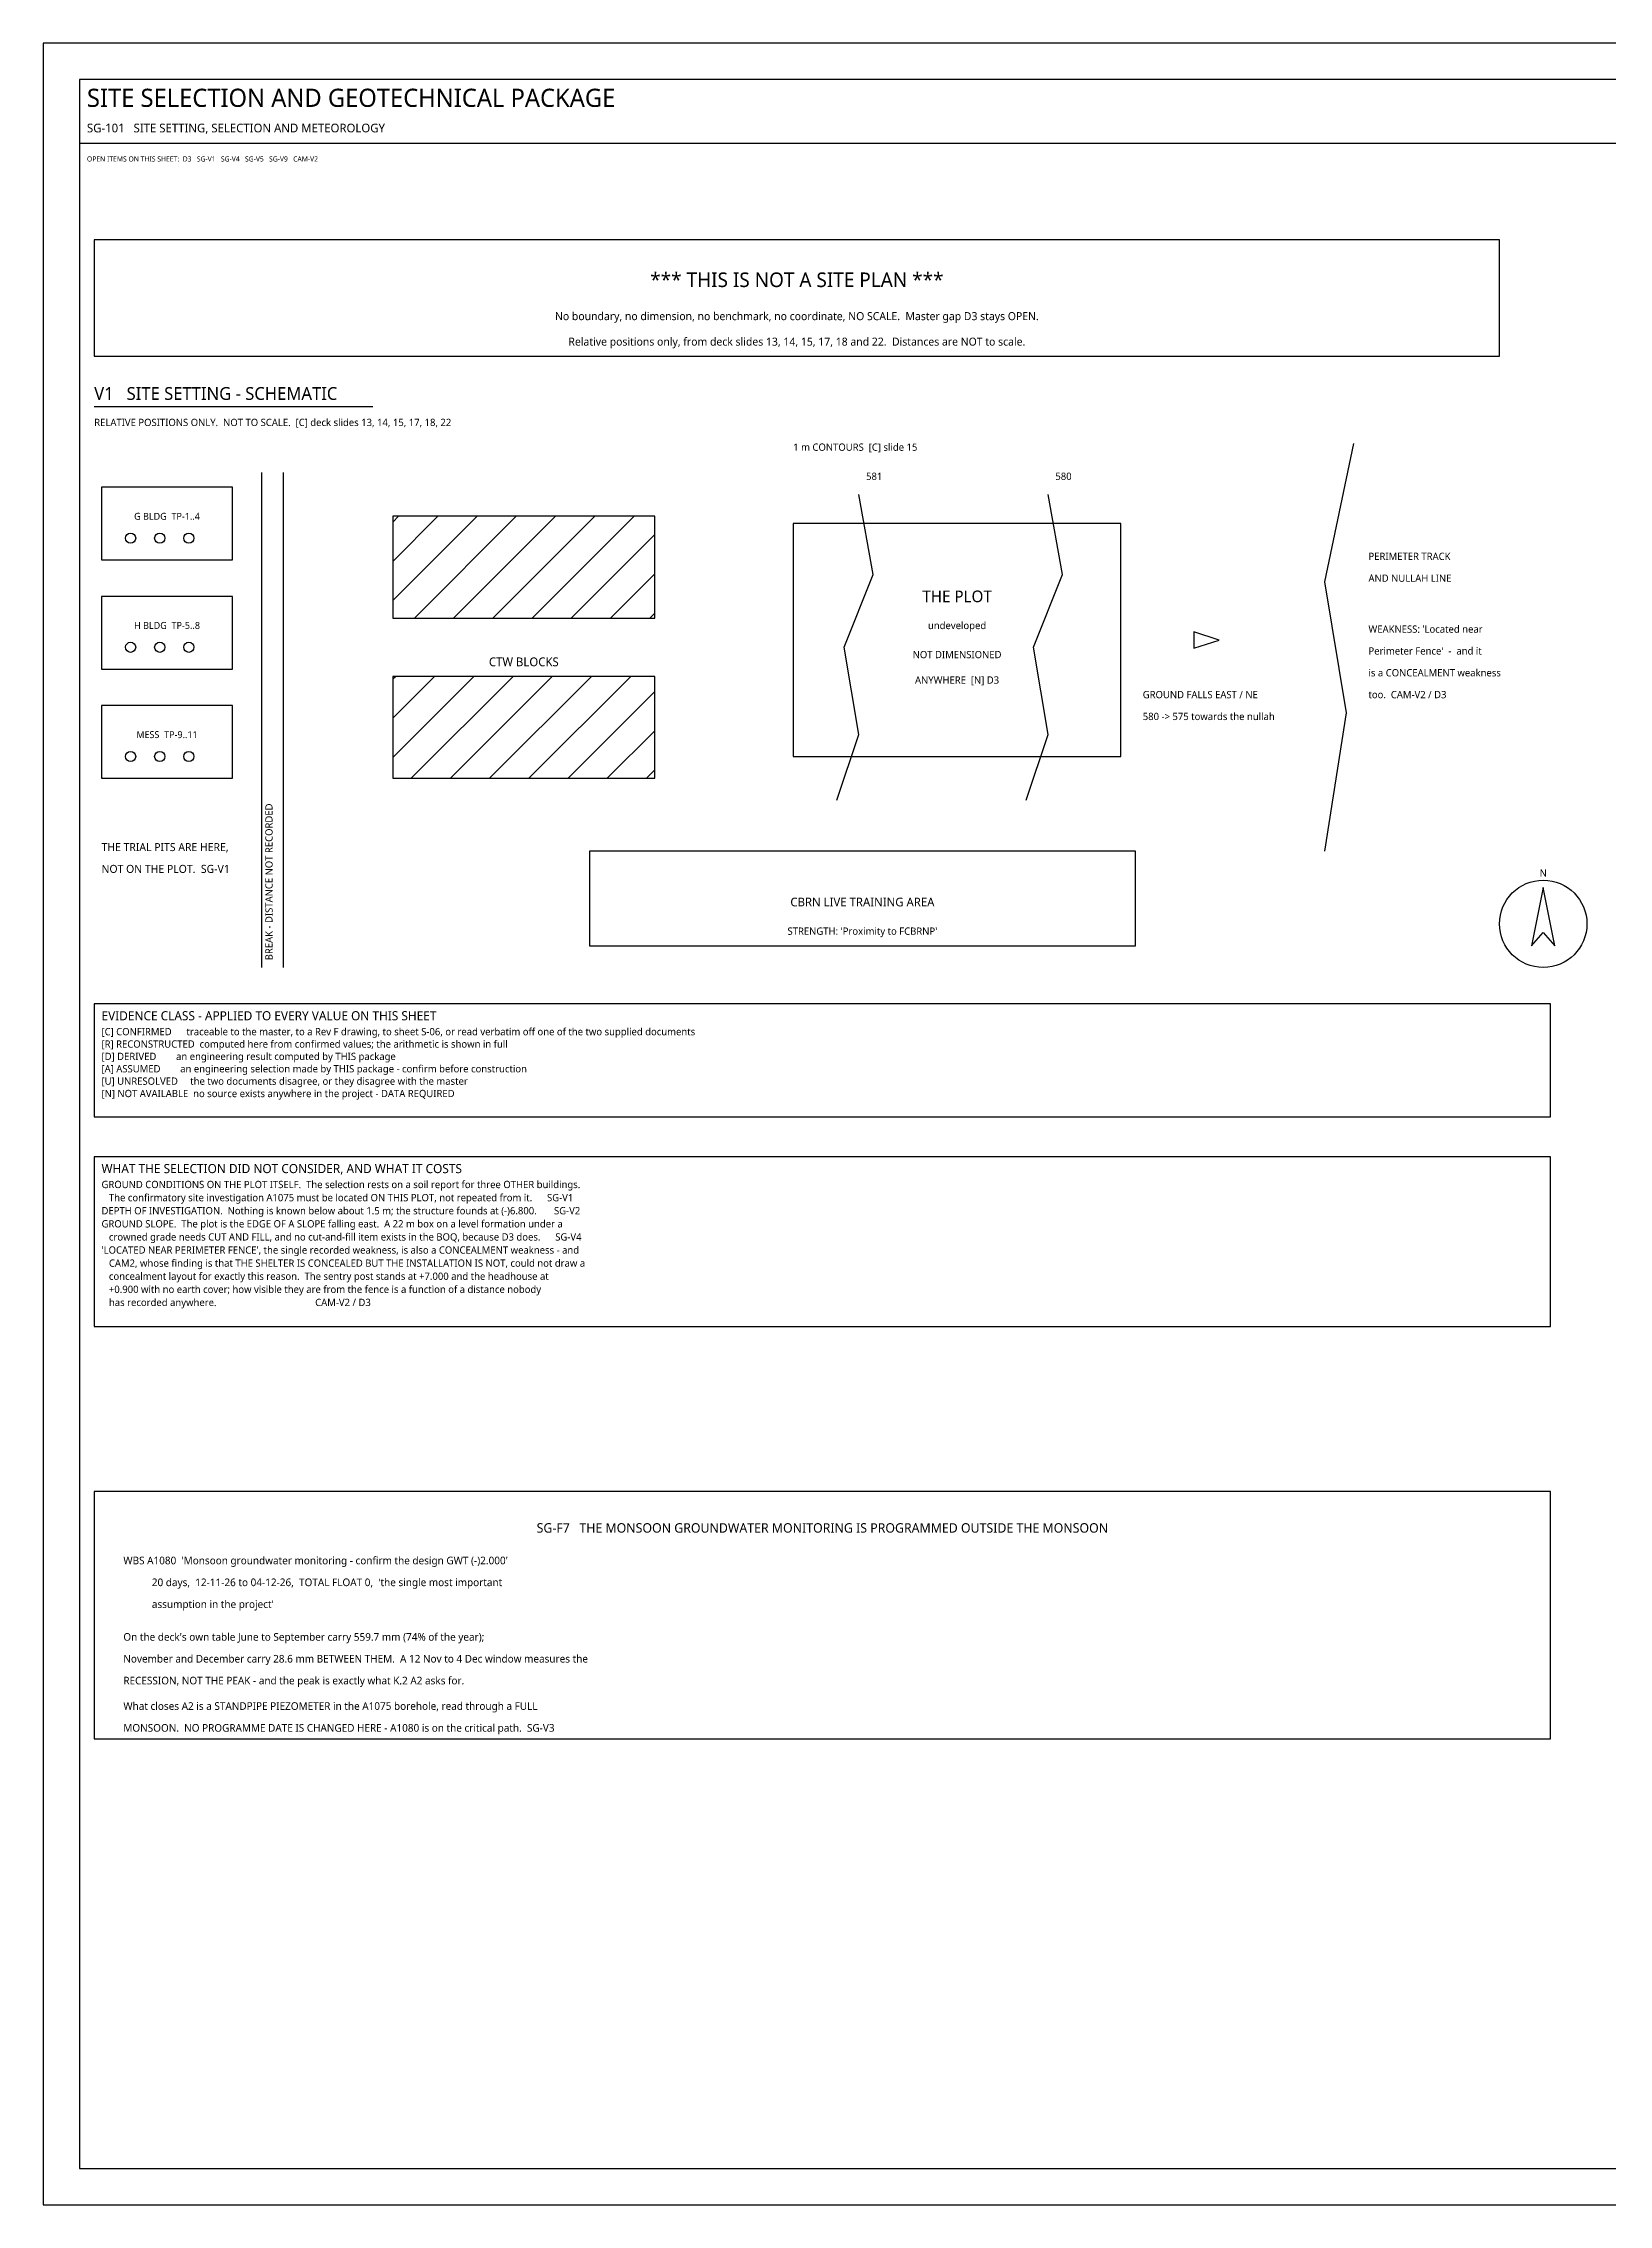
# Model space of a CAD drawing. Header units: millimetres. Extents: x 0 to 841, y 0 to 594.
# Drawn here: x 0 to 430, y 0 to 594 of the extents above; entities that cross this region are included whole.
import ezdxf
from ezdxf.enums import TextEntityAlignment as Align

# ---------------------------------------------------------------- set-up
doc = ezdxf.new("R2010")
doc.units = ezdxf.units.MM
for name, color, linetype in [('G-FLAGG', 1, 'Continuous'), ('G-LOG', 7, 'Continuous'), ('G-SETTING', 5, 'Continuous'), ('M-FLAG', 1, 'Continuous'), ('M-HATCH', 8, 'Continuous'), ('M-SECTION', 1, 'Continuous'), ('M-TEXT', 7, 'Continuous'), ('M-TITLE', 7, 'Continuous'), ('S-NOTE', 7, 'Continuous'), ('S-TEXT', 7, 'Continuous'), ('S-TITLE', 7, 'Continuous')]:
    doc.layers.add(name, color=color, linetype=linetype)
doc.styles.add('OpenSans', font='OpenSans-Regular.ttf')

# ---------------------------------------------------------------- blocks, each defined once
blk = doc.blocks.new('NORTH')
at = {"layer": 'S-TITLE'}
blk.add_lwpolyline([(0, 10), (-3.2, -6), (0, -2.4), (3.2, -6), (0, 10)], close=True, dxfattribs=at)
blk.add_circle((0, 0), 12, dxfattribs=at)

msp = doc.modelspace()

# ---------------------------------------------------------------- hatches: boundary and pattern name
at = {"layer": 'M-HATCH'}
h = msp.add_hatch(dxfattribs=at)
h.set_pattern_fill('ANSI31', scale=2.4)
h.paths.add_polyline_path([(96, 436), (168, 436), (168, 464), (96, 464)])
h = msp.add_hatch(dxfattribs=at)
h.set_pattern_fill('ANSI31', scale=2.4)
h.paths.add_polyline_path([(96, 392), (168, 392), (168, 420), (96, 420)])

# ---------------------------------------------------------------- linework, layer by layer
at = {"layer": 'G-FLAGG'}
for points in [[(14, 508), (400, 508), (400, 540), (14, 540)], [(206, 398), (296, 398), (296, 462), (206, 462)], [(14, 128), (414, 128), (414, 196), (14, 196)]]:
    msp.add_lwpolyline(points, close=True, dxfattribs=at)
for centre in [(24, 458), (32, 458), (40, 458), (24, 428), (32, 428), (40, 428), (24, 398), (32, 398), (40, 398)]:
    msp.add_circle(centre, 1.4, dxfattribs=at)
at = {"layer": 'G-LOG'}
for points in [[(16, 452), (52, 452), (52, 472), (16, 472)], [(16, 422), (52, 422), (52, 442), (16, 442)], [(16, 392), (52, 392), (52, 412), (16, 412)]]:
    msp.add_lwpolyline(points, close=True, dxfattribs=at)
at = {"layer": 'G-SETTING'}
for points in [[(352, 372), (358, 410), (352, 446), (360, 484)], [(218, 386), (224, 404), (220, 428), (228, 448), (224, 470)], [(270, 386), (276, 404), (272, 428), (280, 448), (276, 470)]]:
    msp.add_lwpolyline(points, dxfattribs=at)
for points in [[(96, 436), (168, 436), (168, 464), (96, 464)], [(323, 430), (316, 432.25), (316, 427.75)], [(96, 392), (168, 392), (168, 420), (96, 420)], [(150, 346), (300, 346), (300, 372), (150, 372)]]:
    msp.add_lwpolyline(points, close=True, dxfattribs=at)
at = {"layer": 'M-SECTION'}
for p, q in [((60, 340), (60, 476)), ((66, 340), (66, 476))]:
    msp.add_line(p, q, dxfattribs=at)
at = {"layer": 'M-TITLE'}
msp.add_line((10, 566.5), (831, 566.5), dxfattribs=at)
at = {"layer": 'S-TITLE'}
msp.add_line((14, 494.2), (90.5, 494.2), dxfattribs=at)
for points in [[(0, 0), (841, 0), (841, 594), (0, 594)], [(10, 10), (831, 10), (831, 584), (10, 584)], [(14, 298.98), (414, 298.98), (414, 330), (14, 330)], [(14, 241.37), (414, 241.37), (414, 288), (14, 288)]]:
    msp.add_lwpolyline(points, close=True, dxfattribs=at)

# ---------------------------------------------------------------- block references
msp.add_blockref('NORTH', (412, 352), dxfattribs=at)

# ---------------------------------------------------------------- texts
at = {"layer": 'G-FLAGG', "style": 'OpenSans'}
for s, height, p in [('*** THIS IS NOT A SITE PLAN ***', 4, (207, 529)), ('THE PLOT', 3.2, (251, 442)), ('SG-F7   THE MONSOON GROUNDWATER MONITORING IS PROGRAMMED OUTSIDE THE MONSOON', 2.6, (214, 186))]:
    msp.add_text(s, height=height, dxfattribs=at).set_placement(p, align=Align.MIDDLE_CENTER)
at = {"layer": 'G-LOG', "style": 'OpenSans'}
for s, p in [('G BLDG  TP-1..4', (34, 464)), ('H BLDG  TP-5..8', (34, 434)), ('MESS  TP-9..11', (34, 404))]:
    msp.add_text(s, height=1.9, dxfattribs=at).set_placement(p, align=Align.MIDDLE_CENTER)
at = {"layer": 'G-SETTING', "style": 'OpenSans'}
for s, p in [('1 m CONTOURS  [C] slide 15', (206, 482)), ('581', (226, 474)), ('580', (278, 474)), ('PERIMETER TRACK', (364, 452)), ('AND NULLAH LINE', (364, 446)), ('GROUND FALLS EAST / NE', (302, 414))]:
    msp.add_text(s, height=2, dxfattribs=at).set_placement(p)
for s, p in [('CTW BLOCKS', (132, 424)), ('CBRN LIVE TRAINING AREA', (225, 358))]:
    msp.add_text(s, height=2.4, dxfattribs=at).set_placement(p, align=Align.MIDDLE_CENTER)
at = {"layer": 'M-FLAG', "style": 'OpenSans'}
for s, height, p in [('OPEN ITEMS ON THIS SHEET:  D3   SG-V1   SG-V4   SG-V5   SG-V9   CAM-V2', 1.4, (12, 561.5)), ("WEAKNESS: 'Located near", 2, (364, 432)), ("Perimeter Fence'  -  and it", 2, (364, 426)), ('is a CONCEALMENT weakness', 2, (364, 420)), ('too.  CAM-V2 / D3', 2, (364, 414)), ('THE TRIAL PITS ARE HERE,', 2.2, (16, 372)), ('NOT ON THE PLOT.  SG-V1', 2.2, (16, 366)), ('What closes A2 is a STANDPIPE PIEZOMETER in the A1075 borehole, read through a FULL', 2.1, (22, 136)), ('MONSOON.  NO PROGRAMME DATE IS CHANGED HERE - A1080 is on the critical path.  SG-V3', 2.1, (22, 130))]:
    msp.add_text(s, height=height, dxfattribs=at).set_placement(p)
for s, height, p in [('Relative positions only, from deck slides 13, 14, 15, 17, 18 and 22.  Distances are NOT to scale.', 2.2, (207, 512)), ('NOT DIMENSIONED', 2, (251, 426)), ('ANYWHERE  [N] D3', 2, (251, 419))]:
    msp.add_text(s, height=height, dxfattribs=at).set_placement(p, align=Align.MIDDLE_CENTER)
msp.add_text('BREAK - DISTANCE NOT RECORDED', height=2, rotation=90, dxfattribs=at).set_placement((63, 342))
at = {"layer": 'M-TEXT', "style": 'OpenSans'}
for s, height, p in [('No boundary, no dimension, no benchmark, no coordinate, NO SCALE.  Master gap D3 stays OPEN.', 2.2, (207, 519)), ('undeveloped', 2, (251, 434)), ("STRENGTH: 'Proximity to FCBRNP'", 2, (225, 350))]:
    msp.add_text(s, height=height, dxfattribs=at).set_placement(p, align=Align.MIDDLE_CENTER)
for s, height, p in [('580 -> 575 towards the nullah', 2, (302, 408)), ("WBS A1080  'Monsoon groundwater monitoring - confirm the design GWT (-)2.000'", 2.1, (22, 176)), ("           20 days,  12-11-26 to 04-12-26,  TOTAL FLOAT 0,  'the single most important", 2.1, (22, 170)), ("           assumption in the project'", 2.1, (22, 164)), ("On the deck's own table June to September carry 559.7 mm (74% of the year);", 2.1, (22, 155)), ('November and December carry 28.6 mm BETWEEN THEM.  A 12 Nov to 4 Dec window measures the', 2.1, (22, 149)), ('RECESSION, NOT THE PEAK - and the peak is exactly what K.2 A2 asks for.', 2.1, (22, 143))]:
    msp.add_text(s, height=height, dxfattribs=at).set_placement(p)
at = {"layer": 'M-TITLE', "style": 'OpenSans'}
for s, height, p in [('SITE SELECTION AND GEOTECHNICAL PACKAGE', 5, (12, 576.5)), ('SG-101   SITE SETTING, SELECTION AND METEOROLOGY', 2.4, (12, 569.5))]:
    msp.add_text(s, height=height, dxfattribs=at).set_placement(p)
at = {"layer": 'S-NOTE', "style": 'OpenSans'}
for s, p in [('[C] CONFIRMED      traceable to the master, to a Rev F drawing, to sheet S-06, or read verbatim off one of the two supplied documents', (16, 321.38)), ('[R] RECONSTRUCTED  computed here from confirmed values; the arithmetic is shown in full', (16, 317.98)), ('[D] DERIVED        an engineering result computed by THIS package', (16, 314.58)), ('[A] ASSUMED        an engineering selection made by THIS package - confirm before construction', (16, 311.18)), ('[U] UNRESOLVED     the two documents disagree, or they disagree with the master', (16, 307.78)), ('[N] NOT AVAILABLE  no source exists anywhere in the project - DATA REQUIRED', (16, 304.38)), ('GROUND CONDITIONS ON THE PLOT ITSELF.  The selection rests on a soil report for three OTHER buildings.', (16, 279.38)), ('DEPTH OF INVESTIGATION.  Nothing is known below about 1.5 m; the structure founds at (-)6.800.       SG-V2', (16, 272.17)), ('   The confirmatory site investigation A1075 must be located ON THIS PLOT, not repeated from it.      SG-V1', (16, 275.77)), ('GROUND SLOPE.  The plot is the EDGE OF A SLOPE falling east.  A 22 m box on a level formation under a', (16, 268.57)), ("'LOCATED NEAR PERIMETER FENCE', the single recorded weakness, is also a CONCEALMENT weakness - and", (16, 261.37)), ('   crowned grade needs CUT AND FILL, and no cut-and-fill item exists in the BOQ, because D3 does.      SG-V4', (16, 264.97)), ('   concealment layout for exactly this reason.  The sentry post stands at +7.000 and the headhouse at', (16, 254.17)), ('   CAM2, whose finding is that THE SHELTER IS CONCEALED BUT THE INSTALLATION IS NOT, could not draw a', (16, 257.77)), ('   +0.900 with no earth cover; how visible they are from the fence is a function of a distance nobody', (16, 250.57)), ('   has recorded anywhere.                                        CAM-V2 / D3', (16, 246.97))]:
    msp.add_text(s, height=2, dxfattribs=at).set_placement(p)
at = {"layer": 'S-TEXT', "style": 'OpenSans'}
msp.add_text('RELATIVE POSITIONS ONLY.  NOT TO SCALE.  [C] deck slides 13, 14, 15, 17, 18, 22', height=2, dxfattribs=at).set_placement((14, 488.8))
at = {"layer": 'S-TITLE', "style": 'OpenSans'}
for s, height, p in [('V1   SITE SETTING - SCHEMATIC', 3.5, (14, 496)), ('EVIDENCE CLASS - APPLIED TO EVERY VALUE ON THIS SHEET', 2.5, (16, 325.5)), ('WHAT THE SELECTION DID NOT CONSIDER, AND WHAT IT COSTS', 2.5, (16, 283.5))]:
    msp.add_text(s, height=height, dxfattribs=at).set_placement(p)
msp.add_text('N', height=2, dxfattribs=at).set_placement((412, 366), align=Align.MIDDLE_CENTER)

doc.saveas('drawing.dxf')
